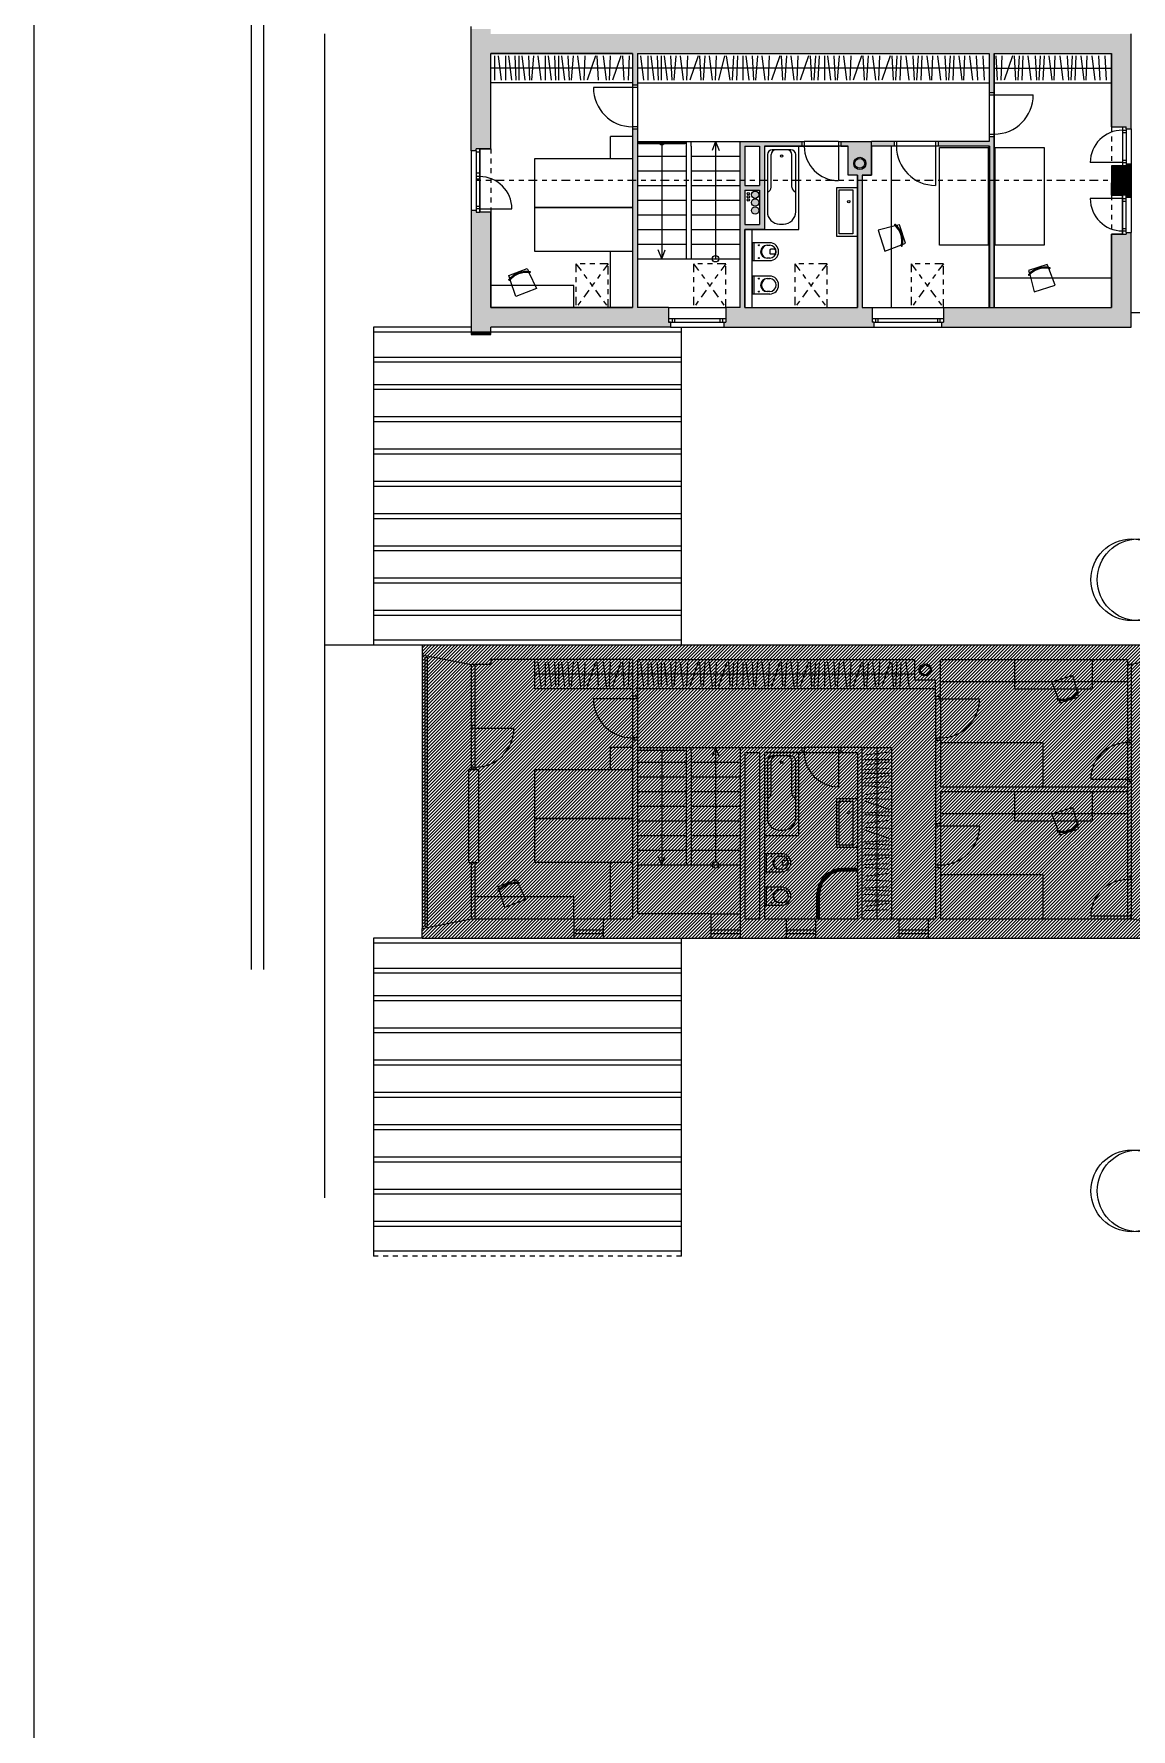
# Model space of a CAD drawing. Header units: metres. Extents: x -686 to 211, y -481 to 125.
# Drawn here: x -216.44 to -194, y -203.2 to -168.52 of the extents above; entities that cross this region are included whole.
import ezdxf

# ---------------------------------------------------------------- set-up
doc = ezdxf.new("R2010")
doc.units = ezdxf.units.M
doc.linetypes.add('DIVIDE', pattern=[1.25, 0.5, -0.25, 0, -0.25, 0, -0.25])
doc.linetypes.add('ČERCHOVANÁ', pattern=[25.4, 12.7, -6.35, 0, -6.35])
doc.layers.add('FLOATING-WINDOWS', color=2, linetype='Continuous', plot=False)
doc.layers.add('FLOATINGWINDOWS', color=2, linetype='Continuous', plot=False)
for name, color, linetype in [('katastr', 3, 'Continuous'), ('OSA', 7, 'ČERCHOVANÁ'), ('SRAFA', 251, 'Continuous'), ('SRAFY', 3, 'Continuous'), ('stávající stromy', 86, 'Continuous'), ('ZARIZOVAKY', 251, 'Continuous'), ('ZDIVO', 1, 'Continuous')]:
    doc.layers.add(name, color=color, linetype=linetype)

# ---------------------------------------------------------------- blocks, each defined once
blk = doc.blocks.new('WC 540 Starck 3')
at = {"linetype": 'ByBlock'}
for p, q in [((81.017, 94.399), (80.66, 94.399)), ((80.66, 94.349), (80.713, 94.349)), ((80.982, 94.034), (80.982, 94.399)), ((81.017, 94.034), (81.017, 94.399)), ((80.568, 94.265), (80.637, 94.265)), ((80.568, 94.168), (80.637, 94.168)), ((80.657, 94.188), (80.657, 94.245)), ((80.713, 94.084), (80.66, 94.084)), ((80.66, 94.034), (81.017, 94.034))]:
    blk.add_line(p, q, dxfattribs=at)
for centre in [(80.88, 94.348), (80.88, 94.084)]:
    blk.add_circle(centre, 0.0102, dxfattribs=at)
for centre, radius, start, end in [((80.66, 94.216), 0.183, 90, 270), ((80.66, 94.216), 0.133, 90, 270), ((80.713, 94.216), 0.133, 270, 90), ((80.697, 94.216), 0.133, 276.5328, 83.4672), ((80.621, 94.216), 0.09, 165.9057, 194.0943), ((80.568, 94.23), 0.035, 90, 165.9057), ((80.568, 94.203), 0.035, 194.0943, 270), ((80.637, 94.245), 0.02, 360, 90), ((80.637, 94.188), 0.02, 270, 0)]:
    blk.add_arc(centre, radius, start, end, dxfattribs=at)
blk = doc.blocks.new('vana170')
at = {"linetype": 'Continuous', "lineweight": 0}
for p, q in [((1.7, 0.7), (0, 0.7)), ((0, 0.7), (0, 0)), ((1.7, 0), (1.7, 0.7)), ((0.07, 0.54), (0.07, 0.16)), ((1.34, 0.64), (0.17, 0.64)), ((0.837, 0.562), (0.17, 0.562)), ((1.59, 0.31), (1.59, 0.39)), ((0, 0), (1.7, 0)), ((0.837, 0.138), (0.17, 0.138)), ((0.17, 0.06), (1.34, 0.06))]:
    blk.add_line(p, q, dxfattribs=at)
blk.add_circle((0.2, 0.35), 0.0232, dxfattribs=at)
for centre, radius, start, end in [((0.17, 0.54), 0.1, 90, 180), ((0.17, 0.462), 0.1, 90, 180), ((0.837, 0.662), 0.1, 270, 347.2636), ((1.34, 0.39), 0.25, 0, 90), ((0.17, 0.238), 0.1, 180, 270), ((0.17, 0.16), 0.1, 180, 270), ((0.837, 0.038), 0.1, 12.7364, 90), ((1.34, 0.31), 0.25, 270, 0)]:
    blk.add_arc(centre, radius, start, end, dxfattribs=at)
blk = doc.blocks.new('zidle450-p')
at = {"lineweight": 0}
for p, q in [((0.096, 0.228), (0.087, 0.233)), ((0.096, -0.228), (0.087, -0.233))]:
    blk.add_line(p, q, dxfattribs=at)
for points in [[(0.064, 0.204), (0, 0.2), (0, -0.2), (0.064, -0.204)], [(0.088, -0.205), (0.45, -0.225), (0.45, 0.225), (0.088, 0.205)]]:
    blk.add_lwpolyline(points, dxfattribs=at)
for centre, radius, start, end in [((0.45, 0), 0.436, 147.9324, 212.0676), ((0.45, 0), 0.416, 147.9482, 212.0518), ((0.085, 0.229), 0.005, 57.2679, 147.9324), ((0.093, 0.223), 0.005, 327.9482, 57.2679), ((0.085, -0.229), 0.005, 212.0676, 302.7321), ((0.093, -0.223), 0.005, 302.7321, 32.0518)]:
    blk.add_arc(centre, radius, start, end, dxfattribs=at)

msp = doc.modelspace()

# ---------------------------------------------------------------- hatches: boundary and pattern name
at = {"layer": 'SRAFA', "linetype": 'Continuous', "lineweight": 0}
for points in [[(-194.001, -168.523), (-207.101, -168.523), (-207.101, -168.423), (-207.501, -168.423), (-207.501, -170.913), (-207.401, -170.913), (-207.401, -170.873), (-207.101, -170.873), (-207.101, -168.923), (-204.201, -168.923), (-204.201, -169.573), (-204.101, -169.573), (-204.101, -168.923), (-196.902, -168.923), (-196.902, -169.723), (-196.802, -169.723), (-196.802, -168.923), (-194.401, -168.923), (-194.401, -170.423), (-194.176, -170.423), (-194.101, -170.423), (-194.101, -170.463), (-194.001, -170.463)], [(-204.101, -170.473), (-204.201, -170.473), (-204.201, -171.523), (-204.101, -171.523)], [(-201.501, -170.823), (-200.801, -170.823), (-200.737, -170.823), (-200.737, -170.723), (-202.001, -170.723), (-202.001, -171.523), (-201.901, -171.523), (-201.901, -170.823), (-201.601, -170.823), (-201.601, -171.523), (-201.501, -171.523)], [(-198.851, -170.723), (-199.311, -170.723), (-199.311, -170.823), (-198.851, -170.823)], [(-196.802, -170.623), (-196.902, -170.623), (-196.902, -170.723), (-197.951, -170.723), (-197.951, -170.823), (-196.901, -170.823), (-196.901, -171.523), (-196.802, -171.523)], [(-194.001, -171.183), (-194.101, -171.183), (-194.101, -171.223), (-194.176, -171.223), (-194.401, -171.223), (-194.401, -171.523), (-194.001, -171.523)], [(-203.461, -174.123), (-204.101, -174.123), (-204.101, -171.523), (-204.201, -171.523), (-204.201, -174.123), (-207.101, -174.123), (-207.101, -172.173), (-207.326, -172.173), (-207.401, -172.173), (-207.401, -172.133), (-207.501, -172.133), (-207.501, -174.623), (-207.101, -174.623), (-207.101, -174.523), (-203.421, -174.523), (-203.421, -174.423), (-203.461, -174.423)], [(-196.902, -171.523), (-196.801, -171.523), (-196.801, -174.123), (-196.902, -174.123)], [(-194.001, -171.523), (-194.401, -171.523), (-194.401, -171.823), (-194.176, -171.823), (-194.101, -171.823), (-194.101, -171.863), (-194.001, -171.863)], [(-194.001, -172.583), (-194.101, -172.583), (-194.101, -172.623), (-194.401, -172.623), (-194.401, -174.123), (-196.801, -174.124), (-196.801, -174.123), (-196.901, -174.123), (-197.841, -174.123), (-197.841, -174.423), (-197.881, -174.423), (-197.881, -174.523), (-194.001, -174.523)], [(-207.101, -174.623), (-207.501, -174.623), (-207.501, -174.673), (-207.101, -174.673)]]:
    msp.add_hatch(color=256, dxfattribs=at).paths.add_polyline_path(points)
h = msp.add_hatch(color=256, dxfattribs=at)
h.paths.add_polyline_path([(-199.311, -170.723), (-199.937, -170.723), (-199.937, -170.823), (-199.791, -170.823), (-199.791, -171.411), (-199.601, -171.411), (-199.601, -171.523), (-199.501, -171.523), (-199.501, -171.413), (-199.311, -171.413)])
h.paths.add_polyline_path([(-199.426, -171.173, -1), (-199.676, -171.173, -1)], flags=16)
h.paths.add_polyline_path([(-199.451, -171.173, -1), (-199.651, -171.173, -1)], flags=0)
h = msp.add_hatch(color=256, dxfattribs=at)
h.paths.add_polyline_path([(-199.301, -174.123), (-199.501, -174.123), (-199.501, -171.523), (-199.601, -171.523), (-199.601, -174.123), (-201.901, -174.123), (-201.901, -172.523), (-201.501, -172.523), (-201.501, -171.523), (-201.601, -171.523), (-201.601, -171.623), (-201.901, -171.623), (-201.901, -171.523), (-202.001, -171.523), (-202.001, -174.123), (-202.291, -174.123), (-202.291, -174.423), (-202.331, -174.423), (-202.331, -174.523), (-199.261, -174.523), (-199.261, -174.423), (-199.301, -174.423)])
h.paths.add_polyline_path([(-201.601, -172.423), (-201.901, -172.423), (-201.901, -171.723), (-201.601, -171.723)], flags=16)
h.paths.add_polyline_path([(-201.766, -172.135, -1), (-201.616, -172.135, -1)], flags=0)
h.paths.add_polyline_path([(-201.766, -171.974, -1), (-201.616, -171.974, -1)], flags=0)
h.paths.add_polyline_path([(-201.857, -171.919, -1), (-201.807, -171.919, -1)], flags=0)
h.paths.add_polyline_path([(-201.766, -171.812, -1), (-201.616, -171.812, -1)], flags=0)
h.paths.add_polyline_path([(-201.857, -171.856, -1), (-201.807, -171.856, -1)], flags=0)
h.paths.add_polyline_path([(-201.857, -171.793, -1), (-201.807, -171.793, -1)], flags=0)
at = {"layer": 'ZARIZOVAKY', "linetype": 'Continuous', "lineweight": 0}
h = msp.add_hatch(dxfattribs=at)
h.set_pattern_fill('ANSI31,_O', color=256, scale=0.015)
h.set_pattern_definition([(45, (81.519393, 220.93965), (-0.0336759605, 0.0336759605), [])])
h.paths.add_polyline_path([(-208.501, -181.023), (-208.501, -187.023), (-193.001, -187.023), (-193.001, -181.023)])

# ---------------------------------------------------------------- linework, layer by layer
at = {"linetype": 'ByBlock'}
for p, q in [((-201.751, -174.123), (-201.751, -172.523)), ((-201.394, -173.478), (-201.751, -173.478)), ((-201.751, -173.478), (-201.751, -173.843)), ((-201.716, -173.478), (-201.716, -173.843)), ((-201.446, -173.528), (-201.394, -173.528)), ((-201.751, -173.843), (-201.394, -173.843)), ((-201.394, -173.793), (-201.446, -173.793))]:
    msp.add_line(p, q, dxfattribs=at)
at = {"linetype": 'Continuous', "lineweight": 0}
msp.add_line((-194.001, -174.223), (-189.801, -174.223), dxfattribs=at)
at = {"linetype": 'ByBlock'}
for centre in [(-201.614, -173.529), (-201.614, -173.793)]:
    msp.add_circle(centre, 0.0102, dxfattribs=at)
for centre, radius, start, end in [((-201.446, -173.661), 0.133, 90, 270), ((-201.431, -173.661), 0.133, 96.5328, 263.4672), ((-201.394, -173.661), 0.183, 270, 90), ((-201.394, -173.661), 0.133, 270, 90)]:
    msp.add_arc(centre, radius, start, end, dxfattribs=at)
at = {"layer": 'FLOATING-WINDOWS', "linetype": 'Continuous', "lineweight": 0, "flags": 128}
for points in [[(-207.101, -168.923), (-204.201, -168.923), (-204.201, -174.123), (-207.101, -174.123), (-207.101, -172.173), (-207.326, -172.173), (-207.326, -170.873), (-207.101, -170.873)], [(-196.802, -168.923), (-194.401, -168.923), (-194.401, -170.423), (-194.176, -170.423), (-194.176, -171.223), (-194.401, -171.223), (-194.401, -171.823), (-194.176, -171.823), (-194.176, -172.623), (-194.401, -172.623), (-194.401, -174.123), (-196.801, -174.124)], [(-201.501, -170.823), (-201.501, -172.523), (-201.901, -172.523), (-201.901, -174.123), (-199.601, -174.123), (-199.601, -171.411), (-199.791, -171.411), (-199.791, -170.823)], [(-199.311, -170.823), (-199.311, -171.413), (-199.501, -171.413), (-199.501, -174.123), (-196.902, -174.123), (-196.902, -170.823)]]:
    msp.add_lwpolyline(points, close=True, dxfattribs=at)
at = {"layer": 'FLOATINGWINDOWS', "linetype": 'Continuous', "lineweight": 0}
msp.add_lwpolyline([(-181.655, -73.195), (-216.445, -73.195), (-216.445, -262.94), (-181.655, -262.94)], close=True, dxfattribs=at)
at = {"layer": 'katastr', "linetype": 'Continuous', "lineweight": 0}
for p, q in [((-210.501, -168.523), (-210.501, -181.023)), ((-210.501, -181.023), (-187.501, -181.023))]:
    msp.add_line(p, q, dxfattribs=at)
at = {"layer": 'OSA', "linetype": 'Continuous', "lineweight": 0}
for points in [[(-199.601, -171.666), (-199.601, -172.666), (-200.022, -172.666), (-200.022, -171.666)], [(-199.691, -171.716), (-199.691, -172.616), (-199.972, -172.616), (-199.972, -171.716)]]:
    msp.add_lwpolyline(points, close=True, dxfattribs=at)
msp.add_circle((-199.776, -171.956), 0.0253, dxfattribs=at)
at = {"layer": 'SRAFA', "linetype": 'Continuous', "lineweight": 0}
for p, q in [((-204.201, -170.623), (-204.653, -170.623)), ((-204.651, -171.073), (-204.651, -170.623)), ((-204.651, -174.123), (-204.651, -172.973)), ((-204.201, -183.123), (-204.653, -183.123)), ((-204.651, -183.573), (-204.651, -183.123)), ((-199.201, -183.123), (-199.201, -186.623)), ((-204.651, -186.623), (-204.651, -185.473))]:
    msp.add_line(p, q, dxfattribs=at)
for points in [[(-197.373, -170.845), (-196.923, -170.845), (-196.923, -172.845), (-197.923, -172.845), (-197.923, -170.845), (-197.373, -170.845)], [(-196.23, -170.845), (-195.78, -170.845), (-195.78, -172.845), (-196.78, -172.845), (-196.78, -170.845), (-196.23, -170.845)], [(-206.201, -171.523), (-206.201, -171.073), (-204.201, -171.073), (-204.201, -172.073), (-206.201, -172.073), (-206.201, -171.523)], [(-206.201, -172.523), (-206.201, -172.073), (-204.201, -172.073), (-204.201, -172.973), (-204.505, -172.973)], [(-204.201, -172.973), (-206.201, -172.973), (-206.201, -172.523)], [(-206.201, -184.023), (-206.201, -183.573), (-204.201, -183.573), (-204.201, -184.573), (-206.201, -184.573), (-206.201, -184.023)], [(-206.201, -185.023), (-206.201, -184.573), (-204.201, -184.573), (-204.201, -185.473), (-204.505, -185.473)], [(-204.201, -185.473), (-206.201, -185.473), (-206.201, -185.023)]]:
    msp.add_lwpolyline(points, dxfattribs=at)
at = {"layer": 'SRAFY', "linetype": 'Continuous', "lineweight": 0}
for p, q in [((-204.201, -169.623), (-205.001, -169.623)), ((-204.101, -169.573), (-204.201, -169.573)), ((-204.201, -169.623), (-204.201, -170.423)), ((-204.101, -169.623), (-204.101, -170.423)), ((-196.902, -169.723), (-196.802, -169.723)), ((-196.902, -169.773), (-196.902, -170.573)), ((-196.802, -169.773), (-196.802, -170.573)), ((-196.802, -169.773), (-196.002, -169.773)), ((-204.101, -170.473), (-204.201, -170.473)), ((-194.176, -170.423), (-194.176, -171.223)), ((-194.176, -170.493), (-194.101, -170.493)), ((-194.176, -170.543), (-194.101, -170.543)), ((-194.101, -170.463), (-194.101, -171.183)), ((-194.001, -170.463), (-194.001, -171.183)), ((-207.501, -170.913), (-207.501, -172.133)), ((-207.401, -170.913), (-207.401, -172.133)), ((-207.326, -170.943), (-207.401, -170.943)), ((-207.326, -170.873), (-207.326, -172.173)), ((-204.101, -170.723), (-203.101, -170.723)), ((-203.601, -170.723), (-203.601, -170.748)), ((-203.601, -170.773), (-203.601, -172.238)), ((-203.101, -170.723), (-203.001, -170.723)), ((-203.101, -170.723), (-203.101, -173.123)), ((-203.001, -170.823), (-203.001, -170.723)), ((-203.001, -170.723), (-202.001, -170.723)), ((-203.001, -170.823), (-203.001, -173.123)), ((-202.501, -170.723), (-202.573, -170.907)), ((-202.501, -170.723), (-202.501, -173.123)), ((-202.501, -170.723), (-202.43, -170.907)), ((-200.737, -170.723), (-200.737, -170.823)), ((-199.987, -170.723), (-200.687, -170.723)), ((-200.687, -170.823), (-199.987, -170.823)), ((-199.987, -170.823), (-199.987, -171.523)), ((-199.937, -170.723), (-199.937, -170.823)), ((-198.851, -170.723), (-198.851, -170.823)), ((-198.001, -170.723), (-198.801, -170.723)), ((-198.001, -170.823), (-198.801, -170.823)), ((-198.001, -170.823), (-198.001, -171.623)), ((-197.951, -170.723), (-197.951, -170.823)), ((-196.902, -170.623), (-196.802, -170.623)), ((-204.101, -171.023), (-203.101, -171.023)), ((-203.001, -171.023), (-202.001, -171.023)), ((-194.176, -171.153), (-194.836, -171.153)), ((-194.176, -171.103), (-194.101, -171.103)), ((-194.176, -171.153), (-194.101, -171.153)), ((-207.326, -171.373), (-207.401, -171.373)), ((-207.326, -171.443), (-207.401, -171.443)), ((-207.326, -171.493), (-207.401, -171.493)), ((-204.101, -171.323), (-203.101, -171.323)), ((-204.101, -171.623), (-203.101, -171.623)), ((-203.001, -171.323), (-202.001, -171.323)), ((-203.001, -171.623), (-202.001, -171.623)), ((-204.101, -171.923), (-203.101, -171.923)), ((-203.001, -171.923), (-202.001, -171.923)), ((-194.176, -171.893), (-194.836, -171.893)), ((-194.176, -172.623), (-194.176, -171.823)), ((-194.176, -171.893), (-194.101, -171.893)), ((-194.176, -171.943), (-194.101, -171.943)), ((-194.101, -172.583), (-194.101, -171.863)), ((-194.001, -171.863), (-194.001, -172.583)), ((-207.326, -172.053), (-207.401, -172.053)), ((-207.326, -172.103), (-207.401, -172.103)), ((-207.326, -172.103), (-206.666, -172.103)), ((-204.101, -172.223), (-203.25, -172.223)), ((-203.601, -172.223), (-203.601, -173.123)), ((-203.25, -172.223), (-203.101, -172.223)), ((-203.001, -172.223), (-202.001, -172.223)), ((-204.101, -172.523), (-203.101, -172.523)), ((-203.001, -172.523), (-202.001, -172.523)), ((-194.176, -172.503), (-194.101, -172.503)), ((-194.176, -172.553), (-194.101, -172.553)), ((-204.101, -172.823), (-203.101, -172.823)), ((-203.601, -173.123), (-203.673, -172.94)), ((-203.601, -173.123), (-203.53, -172.94)), ((-203.001, -172.823), (-202.001, -172.823)), ((-204.101, -173.123), (-203.101, -173.123)), ((-203.101, -173.123), (-203.001, -173.123)), ((-203.001, -173.123), (-202.001, -173.123)), ((-203.461, -174.123), (-202.291, -174.123)), ((-203.461, -174.348), (-202.291, -174.348)), ((-203.461, -174.423), (-202.331, -174.423)), ((-203.391, -174.348), (-203.391, -174.423)), ((-203.341, -174.348), (-203.341, -174.423)), ((-202.411, -174.348), (-202.411, -174.423)), ((-202.361, -174.348), (-202.361, -174.423)), ((-199.301, -174.123), (-197.841, -174.123)), ((-199.301, -174.348), (-197.841, -174.348)), ((-199.261, -174.423), (-197.881, -174.423)), ((-199.231, -174.348), (-199.231, -174.423)), ((-199.181, -174.348), (-199.181, -174.423)), ((-197.961, -174.348), (-197.961, -174.423)), ((-197.911, -174.348), (-197.911, -174.423)), ((-209.501, -174.523), (-209.501, -181.023)), ((-207.501, -174.523), (-209.501, -174.523)), ((-203.201, -174.623), (-209.501, -174.623)), ((-203.421, -174.523), (-202.331, -174.523)), ((-203.201, -181.023), (-203.201, -174.523)), ((-199.261, -174.523), (-197.881, -174.523)), ((-209.501, -175.133), (-203.201, -175.133)), ((-209.501, -175.233), (-203.201, -175.233)), ((-209.501, -175.693), (-203.201, -175.693)), ((-209.501, -175.793), (-203.201, -175.793)), ((-209.506, -176.352), (-203.206, -176.352)), ((-209.506, -176.452), (-203.206, -176.452)), ((-209.501, -177.013), (-203.201, -177.013)), ((-209.501, -177.113), (-203.201, -177.113)), ((-209.501, -177.673), (-203.201, -177.673)), ((-209.501, -177.773), (-203.201, -177.773)), ((-209.501, -178.333), (-203.201, -178.333)), ((-209.501, -178.433), (-203.201, -178.433)), ((-209.501, -178.993), (-203.201, -178.993)), ((-209.501, -179.093), (-203.201, -179.093)), ((-209.501, -179.653), (-203.201, -179.653)), ((-209.501, -179.753), (-203.201, -179.753)), ((-209.501, -180.313), (-203.201, -180.313)), ((-209.501, -180.413), (-203.201, -180.413)), ((-203.201, -180.923), (-209.5, -180.923))]:
    msp.add_line(p, q, dxfattribs=at)
at = {"layer": 'SRAFY', "linetype": 'DIVIDE', "lineweight": 0, "ltscale": 0.15}
for p, q in [((-194.401, -170.423), (-194.401, -171.223)), ((-207.101, -170.873), (-207.101, -172.173)), ((-194.401, -171.823), (-194.401, -172.623))]:
    msp.add_line(p, q, dxfattribs=at)
at = {"layer": 'SRAFY', "linetype": 'DIVIDE', "lineweight": 0, "ltscale": 0.35}
for p, q in [((-194.001, -171.523), (-207.501, -171.523)), ((-204.696, -173.224), (-205.356, -174.123)), ((-205.356, -173.224), (-204.696, -174.123)), ((-202.292, -173.224), (-202.952, -174.123)), ((-202.952, -173.224), (-202.292, -174.123)), ((-200.221, -173.224), (-200.881, -174.123)), ((-200.881, -173.224), (-200.221, -174.123)), ((-197.841, -173.224), (-198.501, -174.123)), ((-198.501, -173.224), (-197.841, -174.123))]:
    msp.add_line(p, q, dxfattribs=at)
at = {"layer": 'SRAFY', "linetype": 'Continuous', "lineweight": 0}
msp.add_lwpolyline([(-204.071, -170.748), (-203.131, -170.748), (-203.131, -170.773), (-204.071, -170.773)], close=True, dxfattribs=at)
at = {"layer": 'SRAFY', "linetype": 'DIVIDE', "lineweight": 0, "ltscale": 0.35}
for points in [[(-205.356, -174.123), (-204.696, -174.123), (-204.696, -173.224), (-205.356, -173.224)], [(-202.952, -174.123), (-202.292, -174.123), (-202.292, -173.224), (-202.952, -173.224)], [(-200.881, -174.123), (-200.221, -174.123), (-200.221, -173.224), (-200.881, -173.224)], [(-198.501, -174.123), (-197.841, -174.123), (-197.841, -173.224), (-198.501, -173.224)]]:
    msp.add_lwpolyline(points, close=True, dxfattribs=at)
at = {"layer": 'SRAFY', "linetype": 'Continuous', "lineweight": 0}
for centre, radius in [((-201.832, -171.793), 0.025), ((-201.832, -171.856), 0.025), ((-201.832, -171.919), 0.025), ((-201.691, -171.812), 0.075), ((-201.691, -171.974), 0.075), ((-201.691, -172.135), 0.075), ((-202.501, -173.123), 0.0657)]:
    msp.add_circle(centre, radius, dxfattribs=at)
for centre, radius, start, end in [((-204.201, -169.623), 0.8, 180, 270), ((-196.802, -169.773), 0.8, 270, 0), ((-194.176, -171.153), 0.66, 90, 180), ((-203.601, -170.723), 0.0657, 180, 202.351), ((-203.601, -170.723), 0.0657, 229.5135, 310.4865), ((-203.601, -170.723), 0.0657, 337.649, 0), ((-199.987, -170.823), 0.7, 180, 270), ((-198.001, -170.823), 0.8, 180, 270), ((-207.326, -172.103), 0.66, 0, 90), ((-194.176, -171.893), 0.66, 180, 270)]:
    msp.add_arc(centre, radius, start, end, dxfattribs=at)
at = {"layer": 'stávající stromy', "linetype": 'Continuous', "lineweight": 0}
for centre in [(-193.987, -179.69), (-193.86, -179.69)]:
    msp.add_circle(centre, 0.835, dxfattribs=at)
at = {"layer": 'ZARIZOVAKY', "linetype": 'Continuous', "lineweight": 0}
for p, q in [((-212.001, -156.025), (-212.001, -187.659)), ((-211.751, -156.025), (-211.751, -187.659)), ((-204.201, -169.223), (-207.101, -169.223)), ((-207.014, -169.473), (-207.013, -168.973)), ((-206.945, -168.973), (-206.884, -169.473)), ((-206.793, -169.473), (-206.793, -168.973)), ((-206.738, -168.973), (-206.678, -169.473)), ((-206.608, -168.973), (-206.585, -169.473)), ((-206.517, -169.473), (-206.516, -168.973)), ((-206.462, -168.973), (-206.401, -169.473)), ((-206.331, -168.973), (-206.309, -169.473)), ((-206.26, -169.473), (-206.219, -168.973)), ((-206.134, -168.973), (-206.073, -169.473)), ((-205.982, -169.473), (-205.982, -168.973)), ((-205.927, -168.973), (-205.867, -169.473)), ((-205.797, -168.973), (-205.774, -169.473)), ((-205.706, -169.473), (-205.705, -168.973)), ((-205.651, -168.973), (-205.59, -169.473)), ((-205.52, -168.973), (-205.498, -169.473)), ((-205.449, -169.473), (-205.408, -168.973)), ((-205.323, -168.973), (-205.262, -169.473)), ((-205.192, -169.473), (-205.171, -168.973)), ((-204.96, -168.973), (-205.13, -169.473)), ((-204.894, -169.473), (-204.92, -168.973)), ((-204.802, -168.973), (-204.741, -169.473)), ((-204.67, -169.473), (-204.649, -168.973)), ((-204.438, -168.973), (-204.608, -169.473)), ((-204.372, -169.473), (-204.399, -168.973)), ((-204.284, -169.473), (-204.263, -168.973)), ((-196.901, -169.223), (-204.101, -169.223)), ((-204.034, -168.973), (-203.973, -169.473)), ((-203.882, -169.473), (-203.882, -168.973)), ((-203.827, -168.973), (-203.767, -169.473)), ((-203.697, -168.973), (-203.674, -169.473)), ((-203.606, -169.473), (-203.605, -168.973)), ((-203.551, -168.973), (-203.49, -169.473)), ((-203.42, -168.973), (-203.398, -169.473)), ((-203.349, -169.473), (-203.308, -168.973)), ((-203.223, -168.973), (-203.162, -169.473)), ((-203.092, -169.473), (-203.071, -168.973)), ((-202.86, -168.973), (-203.03, -169.473)), ((-202.794, -169.473), (-202.82, -168.973)), ((-202.722, -168.973), (-202.753, -169.473)), ((-202.632, -168.973), (-202.571, -169.473)), ((-202.501, -169.473), (-202.48, -168.973)), ((-202.315, -168.973), (-202.439, -169.473)), ((-202.202, -169.473), (-202.275, -168.973)), ((-202.131, -168.973), (-202.162, -169.473)), ((-202.069, -169.473), (-202.049, -168.973)), ((-201.935, -169.473), (-201.934, -168.973)), ((-201.88, -168.973), (-201.819, -169.473)), ((-201.75, -168.973), (-201.727, -169.473)), ((-201.679, -169.473), (-201.637, -168.973)), ((-201.553, -168.973), (-201.492, -169.473)), ((-201.421, -169.473), (-201.401, -168.973)), ((-201.189, -168.973), (-201.359, -169.473)), ((-201.123, -169.473), (-201.15, -168.973)), ((-201.051, -168.973), (-201.083, -169.473)), ((-200.962, -168.973), (-200.901, -169.473)), ((-200.83, -169.473), (-200.809, -168.973)), ((-200.598, -168.973), (-200.768, -169.473)), ((-200.532, -169.473), (-200.559, -168.973)), ((-200.46, -168.973), (-200.491, -169.473)), ((-200.399, -169.473), (-200.378, -168.973)), ((-200.264, -169.473), (-200.264, -168.973)), ((-200.21, -168.973), (-200.149, -169.473)), ((-200.079, -168.973), (-200.056, -169.473)), ((-200.008, -169.473), (-199.967, -168.973)), ((-199.882, -168.973), (-199.821, -169.473)), ((-199.751, -169.473), (-199.73, -168.973)), ((-199.519, -168.973), (-199.689, -169.473)), ((-199.452, -169.473), (-199.479, -168.973)), ((-199.381, -168.973), (-199.412, -169.473)), ((-199.291, -168.973), (-199.23, -169.473)), ((-199.16, -169.473), (-199.139, -168.973)), ((-198.927, -168.973), (-199.098, -169.473)), ((-198.861, -169.473), (-198.888, -168.973)), ((-198.79, -168.973), (-198.821, -169.473)), ((-198.728, -169.473), (-198.707, -168.973)), ((-198.612, -168.973), (-198.551, -169.473)), ((-198.431, -169.473), (-198.457, -168.973)), ((-198.359, -168.973), (-198.39, -169.473)), ((-198.298, -169.473), (-198.277, -168.973)), ((-198.182, -168.973), (-198.121, -169.473)), ((-198.074, -169.473), (-198.054, -168.973)), ((-197.959, -168.973), (-197.898, -169.473)), ((-197.777, -169.473), (-197.804, -168.973)), ((-197.705, -168.973), (-197.736, -169.473)), ((-197.644, -169.473), (-197.623, -168.973)), ((-197.528, -168.973), (-197.467, -169.473)), ((-197.42, -169.473), (-197.4, -168.973)), ((-197.305, -168.973), (-197.244, -169.473)), ((-197.135, -169.473), (-197.162, -168.973)), ((-197.003, -169.473), (-197.029, -168.973)), ((-196.802, -169.223), (-194.401, -169.223)), ((-196.734, -169.473), (-196.761, -168.973)), ((-196.659, -169.473), (-196.638, -168.973)), ((-196.427, -168.973), (-196.597, -169.473)), ((-196.361, -169.473), (-196.388, -168.973)), ((-196.289, -168.973), (-196.32, -169.473)), ((-196.228, -169.473), (-196.207, -168.973)), ((-196.112, -168.973), (-196.051, -169.473)), ((-195.93, -169.473), (-195.957, -168.973)), ((-195.859, -168.973), (-195.89, -169.473)), ((-195.797, -169.473), (-195.776, -168.973)), ((-195.681, -168.973), (-195.621, -169.473)), ((-195.574, -169.473), (-195.553, -168.973)), ((-195.458, -168.973), (-195.397, -169.473)), ((-195.276, -169.473), (-195.303, -168.973)), ((-195.205, -168.973), (-195.236, -169.473)), ((-195.143, -169.473), (-195.123, -168.973)), ((-195.028, -168.973), (-194.967, -169.473)), ((-194.92, -169.473), (-194.899, -168.973)), ((-194.804, -168.973), (-194.743, -169.473)), ((-194.635, -169.473), (-194.662, -168.973)), ((-194.502, -169.473), (-194.529, -168.973)), ((-204.201, -169.523), (-207.101, -169.523)), ((-204.101, -169.523), (-196.901, -169.523)), ((-196.903, -169.373), (-196.902, -169.373)), ((-196.802, -169.523), (-194.401, -169.523)), ((-198.901, -174.123), (-198.901, -170.823)), ((-205.401, -173.673), (-207.101, -173.673)), ((-205.401, -174.123), (-205.401, -173.673)), ((-194.401, -173.523), (-196.801, -173.523)), ((-210.501, -181.023), (-210.501, -192.334)), ((-208.501, -181.023), (-208.501, -181.223)), ((-208.501, -181.223), (-207.501, -181.423)), ((-208.501, -181.223), (-208.501, -186.823)), ((-208.451, -181.273), (-208.401, -181.273)), ((-208.451, -181.273), (-208.451, -186.773)), ((-208.401, -181.273), (-208.401, -186.773)), ((-204.201, -181.323), (-207.088, -181.323)), ((-207.064, -181.323), (-207.088, -181.323)), ((-207.088, -181.423), (-207.088, -181.323)), ((-206.201, -181.923), (-206.201, -181.323)), ((-204.201, -181.323), (-204.201, -182.123)), ((-204.101, -181.323), (-198.422, -181.323)), ((-204.101, -181.323), (-204.101, -182.123)), ((-198.422, -181.743), (-198.422, -181.323)), ((-198.002, -181.323), (-198.001, -181.323)), ((-197.901, -181.323), (-194.076, -181.323)), ((-197.901, -182.123), (-197.901, -181.323)), ((-196.389, -181.323), (-196.389, -181.923)), ((-194.789, -181.923), (-194.789, -181.323)), ((-194.789, -181.923), (-194.789, -181.323)), ((-194.076, -181.323), (-194.076, -181.423)), ((-193.001, -181.223), (-194.001, -181.423)), ((-207.501, -181.423), (-207.501, -183.573)), ((-207.088, -181.423), (-207.501, -181.423)), ((-207.426, -181.423), (-207.426, -183.573)), ((-207.426, -181.423), (-207.426, -183.573)), ((-204.201, -181.623), (-206.201, -181.623)), ((-206.134, -181.373), (-206.073, -181.873)), ((-205.982, -181.873), (-205.982, -181.373)), ((-205.927, -181.373), (-205.867, -181.873)), ((-205.797, -181.373), (-205.774, -181.873)), ((-205.706, -181.873), (-205.705, -181.373)), ((-205.651, -181.373), (-205.59, -181.873)), ((-205.52, -181.373), (-205.498, -181.873)), ((-205.449, -181.873), (-205.408, -181.373)), ((-205.323, -181.373), (-205.262, -181.873)), ((-205.192, -181.873), (-205.171, -181.373)), ((-204.96, -181.373), (-205.13, -181.873)), ((-204.894, -181.873), (-204.92, -181.373)), ((-204.802, -181.373), (-204.741, -181.873)), ((-204.67, -181.873), (-204.649, -181.373)), ((-204.438, -181.373), (-204.608, -181.873)), ((-204.372, -181.873), (-204.399, -181.373)), ((-204.284, -181.873), (-204.263, -181.373)), ((-198.422, -181.623), (-204.126, -181.623)), ((-204.034, -181.373), (-203.973, -181.873)), ((-203.882, -181.873), (-203.882, -181.373)), ((-203.827, -181.373), (-203.767, -181.873)), ((-203.697, -181.373), (-203.674, -181.873)), ((-203.606, -181.873), (-203.605, -181.373)), ((-203.551, -181.373), (-203.49, -181.873)), ((-203.42, -181.373), (-203.398, -181.873)), ((-203.349, -181.873), (-203.308, -181.373)), ((-203.223, -181.373), (-203.162, -181.873)), ((-203.092, -181.873), (-203.071, -181.373)), ((-202.86, -181.373), (-203.03, -181.873)), ((-202.794, -181.873), (-202.82, -181.373)), ((-202.722, -181.373), (-202.753, -181.873)), ((-202.632, -181.373), (-202.571, -181.873)), ((-202.501, -181.873), (-202.48, -181.373)), ((-202.269, -181.373), (-202.439, -181.873)), ((-202.202, -181.873), (-202.229, -181.373)), ((-202.131, -181.373), (-202.162, -181.873)), ((-202.069, -181.873), (-202.049, -181.373)), ((-201.935, -181.873), (-201.934, -181.373)), ((-201.88, -181.373), (-201.819, -181.873)), ((-201.75, -181.373), (-201.727, -181.873)), ((-201.679, -181.873), (-201.637, -181.373)), ((-201.553, -181.373), (-201.492, -181.873)), ((-201.421, -181.873), (-201.401, -181.373)), ((-201.189, -181.373), (-201.359, -181.873)), ((-201.123, -181.873), (-201.15, -181.373)), ((-201.051, -181.373), (-201.083, -181.873)), ((-200.962, -181.373), (-200.901, -181.873)), ((-200.83, -181.873), (-200.809, -181.373)), ((-200.598, -181.373), (-200.768, -181.873)), ((-200.532, -181.873), (-200.559, -181.373)), ((-200.46, -181.373), (-200.491, -181.873)), ((-200.399, -181.873), (-200.378, -181.373)), ((-200.264, -181.873), (-200.264, -181.373)), ((-200.21, -181.373), (-200.149, -181.873)), ((-200.079, -181.373), (-200.056, -181.873)), ((-200.008, -181.873), (-199.967, -181.373)), ((-199.882, -181.373), (-199.821, -181.873)), ((-199.751, -181.873), (-199.73, -181.373)), ((-199.519, -181.373), (-199.689, -181.873)), ((-199.452, -181.873), (-199.479, -181.373)), ((-199.381, -181.373), (-199.412, -181.873)), ((-199.291, -181.373), (-199.23, -181.873)), ((-199.16, -181.873), (-199.139, -181.373)), ((-198.927, -181.373), (-199.098, -181.873)), ((-198.861, -181.873), (-198.888, -181.373)), ((-198.79, -181.373), (-198.821, -181.873)), ((-198.728, -181.873), (-198.707, -181.373)), ((-198.612, -181.373), (-198.551, -181.873)), ((-194.076, -181.423), (-194.076, -186.623)), ((-194.001, -181.423), (-194.076, -181.423)), ((-194.001, -181.423), (-194.001, -186.623)), ((-204.201, -181.923), (-206.201, -181.923)), ((-198.001, -181.923), (-204.126, -181.923)), ((-198.002, -181.743), (-198.422, -181.743)), ((-198.001, -182.123), (-198.001, -181.743)), ((-197.901, -181.773), (-194.076, -181.773)), ((-196.389, -181.923), (-194.789, -181.923)), ((-204.201, -182.123), (-205.001, -182.123)), ((-204.101, -182.123), (-204.202, -182.123)), ((-204.101, -182.073), (-204.201, -182.073)), ((-204.201, -182.123), (-204.201, -182.923)), ((-204.101, -182.123), (-204.101, -182.923)), ((-198.001, -182.073), (-197.901, -182.073)), ((-198.001, -182.123), (-197.901, -182.123)), ((-198.001, -182.123), (-198.001, -182.923)), ((-197.901, -182.123), (-197.901, -182.923)), ((-197.901, -182.123), (-197.101, -182.123)), ((-207.426, -182.673), (-207.501, -182.673)), ((-207.426, -182.723), (-207.501, -182.723)), ((-207.426, -182.723), (-206.626, -182.723)), ((-204.201, -182.923), (-204.201, -186.623)), ((-204.101, -182.923), (-204.201, -182.923)), ((-204.101, -182.973), (-204.201, -182.973)), ((-204.101, -182.923), (-204.101, -186.523)), ((-198.001, -182.923), (-197.901, -182.923)), ((-198.001, -182.923), (-198.001, -184.723)), ((-198.001, -182.973), (-197.901, -182.973)), ((-197.901, -182.923), (-197.901, -183.923)), ((-194.001, -182.973), (-194.076, -182.973)), ((-194.001, -183.023), (-194.076, -183.023)), ((-204.101, -183.123), (-203.101, -183.123)), ((-204.101, -183.173), (-203.101, -183.173)), ((-204.101, -183.423), (-203.101, -183.423)), ((-203.601, -183.173), (-203.601, -185.527)), ((-203.101, -183.123), (-203.001, -183.123)), ((-203.101, -183.123), (-203.101, -185.527)), ((-203.001, -183.123), (-202.001, -183.123)), ((-203.001, -183.223), (-203.001, -183.123)), ((-203.001, -183.223), (-203.001, -185.527)), ((-203.001, -183.423), (-202.001, -183.423)), ((-202.501, -183.123), (-202.573, -183.307)), ((-202.501, -183.123), (-202.501, -185.458)), ((-202.501, -183.123), (-202.43, -183.307)), ((-202.001, -183.123), (-202.001, -186.623)), ((-202.001, -183.123), (-200.687, -183.123)), ((-201.901, -183.223), (-201.901, -186.623)), ((-201.901, -183.223), (-201.601, -183.223)), ((-201.601, -183.223), (-201.601, -186.623)), ((-201.501, -183.223), (-201.501, -186.623)), ((-201.501, -183.223), (-200.687, -183.223)), ((-200.737, -183.123), (-200.737, -183.223)), ((-200.687, -183.123), (-200.687, -183.223)), ((-199.987, -183.123), (-200.687, -183.123)), ((-200.687, -183.223), (-199.987, -183.223)), ((-199.987, -183.123), (-199.987, -183.223)), ((-199.501, -183.123), (-199.987, -183.123)), ((-199.942, -183.223), (-199.987, -183.223)), ((-199.987, -183.223), (-199.987, -183.923)), ((-199.942, -183.223), (-199.601, -183.223)), ((-199.937, -183.123), (-199.937, -183.223)), ((-199.601, -183.223), (-199.601, -186.623)), ((-199.501, -183.123), (-198.901, -183.123)), ((-199.501, -186.623), (-199.501, -183.123)), ((-198.951, -183.215), (-199.451, -183.276)), ((-199.451, -183.367), (-198.951, -183.368)), ((-198.951, -183.422), (-199.451, -183.483)), ((-198.901, -183.123), (-198.901, -186.623)), ((-207.551, -185.473), (-207.551, -183.573)), ((-207.551, -183.573), (-207.351, -183.573)), ((-207.426, -183.523), (-207.501, -183.523)), ((-207.426, -183.573), (-207.501, -183.573)), ((-207.501, -183.573), (-207.426, -183.573)), ((-207.351, -183.573), (-207.351, -185.473)), ((-204.101, -183.723), (-203.101, -183.723)), ((-203.001, -183.723), (-202.001, -183.723)), ((-198.951, -183.553), (-199.451, -183.575)), ((-199.451, -183.644), (-198.951, -183.645)), ((-198.951, -183.699), (-199.451, -183.76)), ((-194.076, -183.773), (-194.826, -183.773)), ((-194.001, -183.773), (-194.076, -183.773)), ((-204.101, -184.023), (-203.101, -184.023)), ((-203.001, -184.023), (-202.001, -184.023)), ((-198.951, -183.829), (-199.451, -183.852)), ((-199.451, -183.9), (-198.951, -183.942)), ((-198.951, -184.026), (-199.451, -184.087)), ((-197.901, -183.923), (-194.076, -183.923)), ((-197.901, -184.023), (-197.901, -184.723)), ((-197.901, -184.023), (-194.076, -184.023)), ((-196.389, -184.023), (-196.389, -184.623)), ((-194.789, -184.623), (-194.789, -184.023)), ((-194.789, -184.623), (-194.789, -184.023)), ((-194.001, -183.823), (-194.076, -183.823)), ((-194.076, -183.923), (-194.076, -184.023)), ((-204.101, -184.323), (-203.101, -184.323)), ((-203.001, -184.323), (-202.001, -184.323)), ((-199.451, -184.158), (-198.951, -184.178)), ((-198.951, -184.39), (-199.451, -184.22)), ((-199.451, -184.456), (-198.951, -184.429)), ((-197.901, -184.473), (-194.076, -184.473)), ((-204.101, -184.623), (-203.558, -184.623)), ((-203.601, -184.623), (-203.101, -184.623)), ((-203.001, -184.623), (-202.001, -184.623)), ((-198.951, -184.528), (-199.451, -184.497)), ((-198.951, -184.617), (-199.451, -184.678)), ((-199.451, -184.749), (-198.951, -184.77)), ((-198.951, -184.981), (-199.451, -184.811)), ((-198.001, -184.673), (-197.901, -184.673)), ((-198.001, -184.723), (-197.901, -184.723)), ((-198.001, -184.723), (-198.001, -185.523)), ((-197.901, -184.723), (-197.901, -185.523)), ((-197.901, -184.723), (-197.101, -184.723)), ((-196.389, -184.623), (-194.789, -184.623)), ((-204.101, -184.923), (-203.101, -184.923)), ((-203.001, -184.923), (-202.001, -184.923)), ((-199.451, -185.047), (-198.951, -185.021)), ((-198.951, -185.119), (-199.451, -185.088)), ((-207.551, -185.473), (-207.351, -185.473)), ((-207.501, -185.473), (-207.501, -186.623)), ((-207.426, -185.473), (-207.501, -185.473)), ((-207.426, -185.473), (-207.501, -185.473)), ((-207.426, -185.473), (-207.426, -186.623)), ((-207.426, -185.473), (-207.426, -186.623)), ((-204.101, -185.223), (-203.101, -185.223)), ((-203.601, -185.523), (-203.673, -185.34)), ((-203.601, -185.523), (-203.53, -185.34)), ((-203.001, -185.223), (-202.001, -185.223)), ((-199.451, -185.18), (-198.951, -185.201)), ((-199.451, -185.315), (-198.951, -185.315)), ((-198.951, -185.369), (-199.451, -185.43)), ((-198.951, -185.5), (-199.451, -185.523)), ((-204.101, -185.523), (-202.001, -185.523)), ((-203.101, -185.523), (-203.001, -185.523)), ((-202.501, -185.523), (-202.501, -185.527)), ((-199.451, -185.571), (-198.951, -185.612)), ((-198.951, -185.697), (-199.451, -185.758)), ((-199.451, -185.828), (-198.951, -185.849)), ((-198.001, -185.523), (-197.901, -185.523)), ((-198.001, -185.523), (-198.001, -186.623)), ((-198.001, -185.573), (-197.901, -185.573)), ((-197.901, -185.523), (-197.901, -186.623)), ((-194.001, -185.773), (-194.076, -185.773)), ((-194.001, -185.773), (-194.076, -185.773)), ((-194.001, -185.823), (-194.076, -185.823)), ((-205.401, -186.173), (-207.426, -186.173)), ((-205.401, -186.623), (-205.401, -186.173)), ((-199.451, -185.99), (-198.951, -185.963)), ((-198.951, -186.062), (-199.451, -186.03)), ((-199.451, -186.123), (-198.951, -186.144)), ((-202.601, -186.523), (-204.101, -186.523)), ((-202.601, -186.523), (-202.001, -186.523)), ((-202.601, -186.523), (-202.601, -187.023)), ((-199.451, -186.257), (-198.951, -186.258)), ((-198.951, -186.312), (-199.451, -186.373)), ((-198.951, -186.443), (-199.451, -186.465)), ((-208.501, -186.823), (-207.501, -186.623)), ((-208.501, -187.023), (-208.501, -186.823)), ((-208.451, -186.773), (-208.401, -186.773)), ((-207.501, -186.623), (-204.201, -186.623)), ((-205.401, -186.623), (-204.801, -186.623)), ((-205.401, -186.623), (-205.401, -187.023)), ((-205.401, -186.848), (-204.801, -186.848)), ((-204.801, -186.623), (-204.802, -186.623)), ((-204.801, -186.623), (-204.801, -187.023)), ((-204.801, -186.623), (-204.801, -187.023)), ((-204.801, -186.623), (-204.801, -187.023)), ((-202.601, -186.848), (-202.001, -186.848)), ((-202.001, -186.623), (-202.001, -187.023)), ((-201.901, -186.623), (-201.601, -186.623)), ((-201.501, -186.623), (-199.601, -186.623)), ((-201.054, -186.623), (-200.454, -186.623)), ((-201.054, -186.623), (-201.054, -187.023)), ((-201.054, -186.848), (-200.454, -186.848)), ((-200.454, -186.623), (-200.454, -187.023)), ((-200.454, -186.623), (-200.454, -187.023)), ((-199.501, -186.623), (-198.44, -186.623)), ((-198.751, -186.623), (-198.151, -186.623)), ((-198.751, -186.623), (-198.751, -187.023)), ((-198.751, -186.848), (-198.151, -186.848)), ((-198.151, -186.623), (-198.152, -186.623)), ((-198.152, -186.623), (-198.001, -186.623)), ((-198.151, -186.623), (-198.151, -187.023)), ((-198.151, -186.623), (-198.151, -187.023)), ((-198.151, -186.623), (-198.151, -187.023)), ((-197.901, -186.623), (-194.001, -186.623)), ((-194.076, -186.573), (-194.826, -186.573)), ((-194.001, -186.573), (-194.076, -186.573)), ((-193.001, -186.823), (-194.001, -186.623)), ((-209.501, -187.023), (-209.501, -193.523)), ((-208.501, -187.023), (-209.501, -187.023)), ((-203.201, -187.123), (-209.501, -187.123)), ((-208.501, -187.023), (-204.101, -187.023)), ((-207.501, -187.023), (-207.251, -187.023)), ((-207.251, -187.023), (-205.102, -187.023)), ((-205.401, -186.923), (-204.801, -186.923)), ((-205.401, -187.023), (-204.801, -187.023)), ((-204.101, -187.023), (-198.44, -187.023)), ((-203.201, -193.523), (-203.201, -187.023)), ((-203.101, -187.023), (-202.601, -187.023)), ((-202.601, -186.923), (-202.001, -186.923)), ((-202.601, -187.023), (-202.001, -187.023)), ((-201.054, -186.923), (-200.454, -186.923)), ((-201.054, -187.023), (-200.454, -187.023)), ((-198.751, -186.923), (-198.151, -186.923)), ((-198.751, -187.023), (-198.151, -187.023)), ((-198.151, -187.023), (-193.001, -187.023)), ((-209.501, -187.633), (-203.201, -187.633)), ((-209.501, -187.733), (-203.201, -187.733)), ((-209.501, -188.193), (-203.201, -188.193)), ((-209.501, -188.293), (-203.201, -188.293)), ((-209.506, -188.852), (-203.206, -188.852)), ((-209.506, -188.952), (-203.206, -188.952)), ((-209.501, -189.513), (-203.201, -189.513)), ((-209.501, -189.613), (-203.201, -189.613)), ((-209.501, -190.173), (-203.201, -190.173)), ((-209.501, -190.273), (-203.201, -190.273)), ((-209.501, -190.833), (-203.201, -190.833)), ((-209.501, -190.933), (-203.201, -190.933)), ((-209.501, -191.493), (-203.201, -191.493)), ((-209.501, -191.593), (-203.201, -191.593)), ((-209.501, -192.153), (-203.201, -192.153)), ((-209.501, -192.253), (-203.201, -192.253)), ((-209.501, -192.813), (-203.201, -192.813)), ((-209.501, -192.913), (-203.201, -192.913)), ((-203.201, -193.423), (-209.5, -193.423))]:
    msp.add_line(p, q, dxfattribs=at)
at = {"layer": 'ZARIZOVAKY', "linetype": 'Continuous', "lineweight": 70}
for p, q in [((-199.601, -185.623), (-199.901, -185.623)), ((-200.401, -186.623), (-200.401, -186.123))]:
    msp.add_line(p, q, dxfattribs=at)
at = {"layer": 'ZARIZOVAKY', "linetype": 'ByBlock'}
for p, q in [((-201.144, -185.978), (-201.501, -185.978)), ((-201.501, -185.978), (-201.501, -186.343)), ((-201.466, -185.978), (-201.466, -186.343)), ((-201.196, -186.028), (-201.144, -186.028)), ((-201.501, -186.343), (-201.144, -186.343)), ((-201.144, -186.293), (-201.196, -186.293))]:
    msp.add_line(p, q, dxfattribs=at)
at = {"layer": 'ZARIZOVAKY', "linetype": 'DIVIDE', "lineweight": 0, "ltscale": 0.15}
msp.add_line((-203.201, -193.523), (-209.501, -193.523), dxfattribs=at)
at = {"layer": 'ZARIZOVAKY', "linetype": 'Continuous', "lineweight": 0}
for points in [[(-197.901, -183.473), (-197.901, -183.923), (-195.801, -183.923), (-195.801, -183.023), (-197.901, -183.023), (-197.901, -183.473)], [(-197.901, -183.473), (-197.901, -183.923), (-195.801, -183.923), (-195.801, -183.023), (-197.901, -183.023), (-197.901, -183.473)], [(-197.901, -186.173), (-197.901, -186.623), (-195.801, -186.623), (-195.801, -185.723), (-197.901, -185.723), (-197.901, -186.173)]]:
    msp.add_lwpolyline(points, dxfattribs=at)
for points in [[(-199.601, -184.166), (-199.601, -185.166), (-200.022, -185.166), (-200.022, -184.166)], [(-199.691, -184.216), (-199.691, -185.116), (-199.972, -185.116), (-199.972, -184.216)]]:
    msp.add_lwpolyline(points, close=True, dxfattribs=at)
for centre, radius in [((-198.212, -181.533), 0.125), ((-198.212, -181.533), 0.1), ((-199.776, -184.456), 0.0253), ((-202.501, -185.523), 0.0657), ((-193.987, -192.19), 0.835), ((-193.86, -192.19), 0.835)]:
    msp.add_circle(centre, radius, dxfattribs=at)
at = {"layer": 'ZARIZOVAKY', "linetype": 'ByBlock'}
for centre in [(-201.364, -186.029), (-201.364, -186.293)]:
    msp.add_circle(centre, 0.0102, dxfattribs=at)
at = {"layer": 'ZARIZOVAKY', "linetype": 'Continuous', "lineweight": 0}
for centre, radius, start, end in [((-204.201, -182.123), 0.8, 180, 270), ((-197.901, -182.123), 0.8, 270, 0), ((-207.426, -182.723), 0.8, 270, 0), ((-194.076, -183.773), 0.75, 90, 180), ((-203.601, -183.123), 0.0657, 229.5135, 310.4865), ((-199.987, -183.223), 0.7, 180, 270), ((-197.901, -184.723), 0.8, 270, 0), ((-194.076, -186.573), 0.75, 90, 180)]:
    msp.add_arc(centre, radius, start, end, dxfattribs=at)
at = {"layer": 'ZARIZOVAKY', "linetype": 'Continuous', "lineweight": 70}
msp.add_arc((-199.901, -186.123), 0.5, 90, 180, dxfattribs=at)
at = {"layer": 'ZARIZOVAKY', "linetype": 'ByBlock'}
for centre, radius, start, end in [((-201.196, -186.161), 0.133, 90, 270), ((-201.181, -186.161), 0.133, 96.5328, 263.4672), ((-201.144, -186.161), 0.183, 270, 90), ((-201.144, -186.161), 0.133, 270, 90)]:
    msp.add_arc(centre, radius, start, end, dxfattribs=at)
at = {"layer": 'ZDIVO', "linetype": 'Continuous', "lineweight": 0}
for p, q in [((-207.501, -170.913), (-207.501, -168.373)), ((-194.001, -170.463), (-194.001, -168.523)), ((-204.201, -168.923), (-207.101, -168.923)), ((-207.101, -170.873), (-207.101, -168.923)), ((-204.201, -168.923), (-204.201, -169.623)), ((-204.101, -168.923), (-196.902, -168.923)), ((-204.101, -168.923), (-204.101, -169.623)), ((-196.902, -168.923), (-196.902, -169.773)), ((-196.902, -169.223), (-196.901, -169.223)), ((-196.802, -168.923), (-196.802, -169.773)), ((-196.802, -168.923), (-194.401, -168.923)), ((-194.401, -170.423), (-194.401, -168.923)), ((-196.902, -169.523), (-196.901, -169.523)), ((-204.101, -169.623), (-204.202, -169.623)), ((-196.902, -169.773), (-196.801, -169.773)), ((-204.201, -170.423), (-204.201, -174.123)), ((-204.101, -170.423), (-204.201, -170.423)), ((-204.101, -170.423), (-204.101, -174.123)), ((-196.902, -170.573), (-196.802, -170.573)), ((-196.902, -170.573), (-196.902, -170.723)), ((-196.802, -170.573), (-196.801, -174.123)), ((-194.401, -170.423), (-194.101, -170.423)), ((-194.101, -170.463), (-194.101, -170.423)), ((-194.101, -170.463), (-194.001, -170.463)), ((-207.401, -170.913), (-207.501, -170.913)), ((-207.101, -170.873), (-207.401, -170.873)), ((-207.401, -170.913), (-207.401, -170.873)), ((-202.001, -174.123), (-202.001, -170.723)), ((-202.001, -170.723), (-200.687, -170.723)), ((-201.901, -170.823), (-201.901, -171.623)), ((-201.901, -170.823), (-201.601, -170.823)), ((-201.601, -170.823), (-201.601, -171.623)), ((-201.501, -170.823), (-200.687, -170.823)), ((-201.501, -170.823), (-201.501, -172.523)), ((-200.687, -170.723), (-200.687, -170.823)), ((-199.987, -170.723), (-199.311, -170.723)), ((-199.987, -170.723), (-199.987, -170.823)), ((-199.942, -170.823), (-199.987, -170.823)), ((-199.942, -170.823), (-199.791, -170.823)), ((-199.791, -171.413), (-199.791, -170.823)), ((-198.801, -170.723), (-199.311, -170.723)), ((-199.311, -171.413), (-199.311, -170.723)), ((-198.801, -170.823), (-199.311, -170.823)), ((-198.801, -170.723), (-198.801, -170.823)), ((-196.902, -170.723), (-198.001, -170.723)), ((-198.001, -170.723), (-198.001, -170.824)), ((-196.901, -170.823), (-198.001, -170.823)), ((-196.901, -170.823), (-196.901, -174.123)), ((-194.401, -171.223), (-194.176, -171.223)), ((-194.401, -171.223), (-194.401, -171.573)), ((-194.101, -171.223), (-194.176, -171.223)), ((-194.101, -171.183), (-194.001, -171.183)), ((-194.101, -171.183), (-194.101, -171.223)), ((-194.001, -171.183), (-194.001, -171.863)), ((-201.901, -171.623), (-201.601, -171.623)), ((-199.601, -171.411), (-199.791, -171.411)), ((-199.601, -171.411), (-199.601, -174.123)), ((-199.501, -171.413), (-199.501, -174.123)), ((-199.501, -171.413), (-199.311, -171.413)), ((-194.401, -171.823), (-194.401, -171.573)), ((-201.901, -171.723), (-201.601, -171.723)), ((-201.901, -171.723), (-201.901, -172.423)), ((-201.601, -171.723), (-201.601, -172.423)), ((-194.401, -171.823), (-194.176, -171.823)), ((-194.101, -171.823), (-194.176, -171.823)), ((-194.101, -171.863), (-194.101, -171.823)), ((-194.101, -171.863), (-194.001, -171.863)), ((-207.401, -172.133), (-207.501, -172.133)), ((-207.501, -172.133), (-207.501, -174.673)), ((-207.401, -172.133), (-207.401, -172.173)), ((-207.401, -172.173), (-207.326, -172.173)), ((-207.101, -172.173), (-207.326, -172.173)), ((-207.101, -172.173), (-207.101, -174.123)), ((-201.901, -172.423), (-201.601, -172.423)), ((-201.901, -172.423), (-201.601, -172.423)), ((-201.901, -174.123), (-201.901, -172.523)), ((-201.901, -172.523), (-201.501, -172.523)), ((-194.401, -174.123), (-194.401, -172.623)), ((-194.401, -172.623), (-194.101, -172.623)), ((-194.101, -172.583), (-194.001, -172.583)), ((-194.101, -172.583), (-194.101, -172.623)), ((-194.001, -174.523), (-194.001, -172.583)), ((-207.101, -174.123), (-204.201, -174.123)), ((-203.461, -174.123), (-204.101, -174.123)), ((-203.461, -174.123), (-203.461, -174.423)), ((-203.461, -174.123), (-203.461, -174.423)), ((-203.421, -174.423), (-203.461, -174.423)), ((-203.421, -174.423), (-203.421, -174.523)), ((-202.331, -174.423), (-202.331, -174.523)), ((-202.331, -174.423), (-202.291, -174.423)), ((-202.292, -174.123), (-202.291, -174.123)), ((-202.291, -174.123), (-202.292, -174.123)), ((-202.291, -174.123), (-202.291, -174.423)), ((-202.291, -174.123), (-202.291, -174.423)), ((-202.291, -174.123), (-202.291, -174.423)), ((-202.001, -174.123), (-202.291, -174.123)), ((-201.901, -174.123), (-199.601, -174.123)), ((-199.501, -174.123), (-198.101, -174.123)), ((-199.301, -174.123), (-199.301, -174.423)), ((-199.261, -174.423), (-199.301, -174.423)), ((-199.261, -174.423), (-199.261, -174.523)), ((-197.881, -174.423), (-197.881, -174.523)), ((-197.881, -174.423), (-197.841, -174.423)), ((-197.841, -174.123), (-197.841, -174.123)), ((-197.841, -174.123), (-197.841, -174.123)), ((-197.841, -174.123), (-197.841, -174.423)), ((-197.841, -174.123), (-197.841, -174.423)), ((-197.841, -174.123), (-197.841, -174.423)), ((-196.901, -174.123), (-194.401, -174.123)), ((-196.801, -174.123), (-194.401, -174.123)), ((-207.501, -174.673), (-207.101, -174.673)), ((-203.421, -174.523), (-207.101, -174.523)), ((-207.101, -174.673), (-207.101, -174.523)), ((-202.331, -174.523), (-194.001, -174.523))]:
    msp.add_line(p, q, dxfattribs=at)
for radius in [0.125, 0.1]:
    msp.add_circle((-199.551, -171.173), radius, dxfattribs=at)

# ---------------------------------------------------------------- block references
at = {"linetype": 'Continuous', "lineweight": 70, "rotation": 270}
msp.add_blockref('vana170', (-201.501, -170.823), dxfattribs=at)
at = {"linetype": 'ByBlock', "rotation": 180}
msp.add_blockref('WC 540 Starck 3', (-120.734, -78.762), dxfattribs=at)
at = {"layer": 'ZARIZOVAKY', "linetype": 'Continuous', "lineweight": 0}
for p, rotation in [((-198.679, -172.617), 197.911886665779), ((-195.907, -173.301), 287.9118866657795), ((-195.268, -182.145), 107.9118866657789), ((-195.268, -184.845), 107.9118866657789)]:
    msp.add_blockref('zidle450-p', p, dxfattribs=dict(at, rotation=rotation))
at = {"layer": 'ZARIZOVAKY', "linetype": 'Continuous', "lineweight": 0, "xscale": -1, "rotation": 111.4020804584021}
for p in [(-206.541, -173.394), (-206.764, -185.894)]:
    msp.add_blockref('zidle450-p', p, dxfattribs=at)
at = {"layer": 'ZARIZOVAKY', "linetype": 'Continuous', "lineweight": 70, "rotation": 270}
msp.add_blockref('vana170', (-201.501, -183.223), dxfattribs=at)
at = {"layer": 'ZARIZOVAKY', "linetype": 'ByBlock', "rotation": 180}
msp.add_blockref('WC 540 Starck 3', (-120.484, -91.262), dxfattribs=at)

doc.saveas('drawing.dxf')
